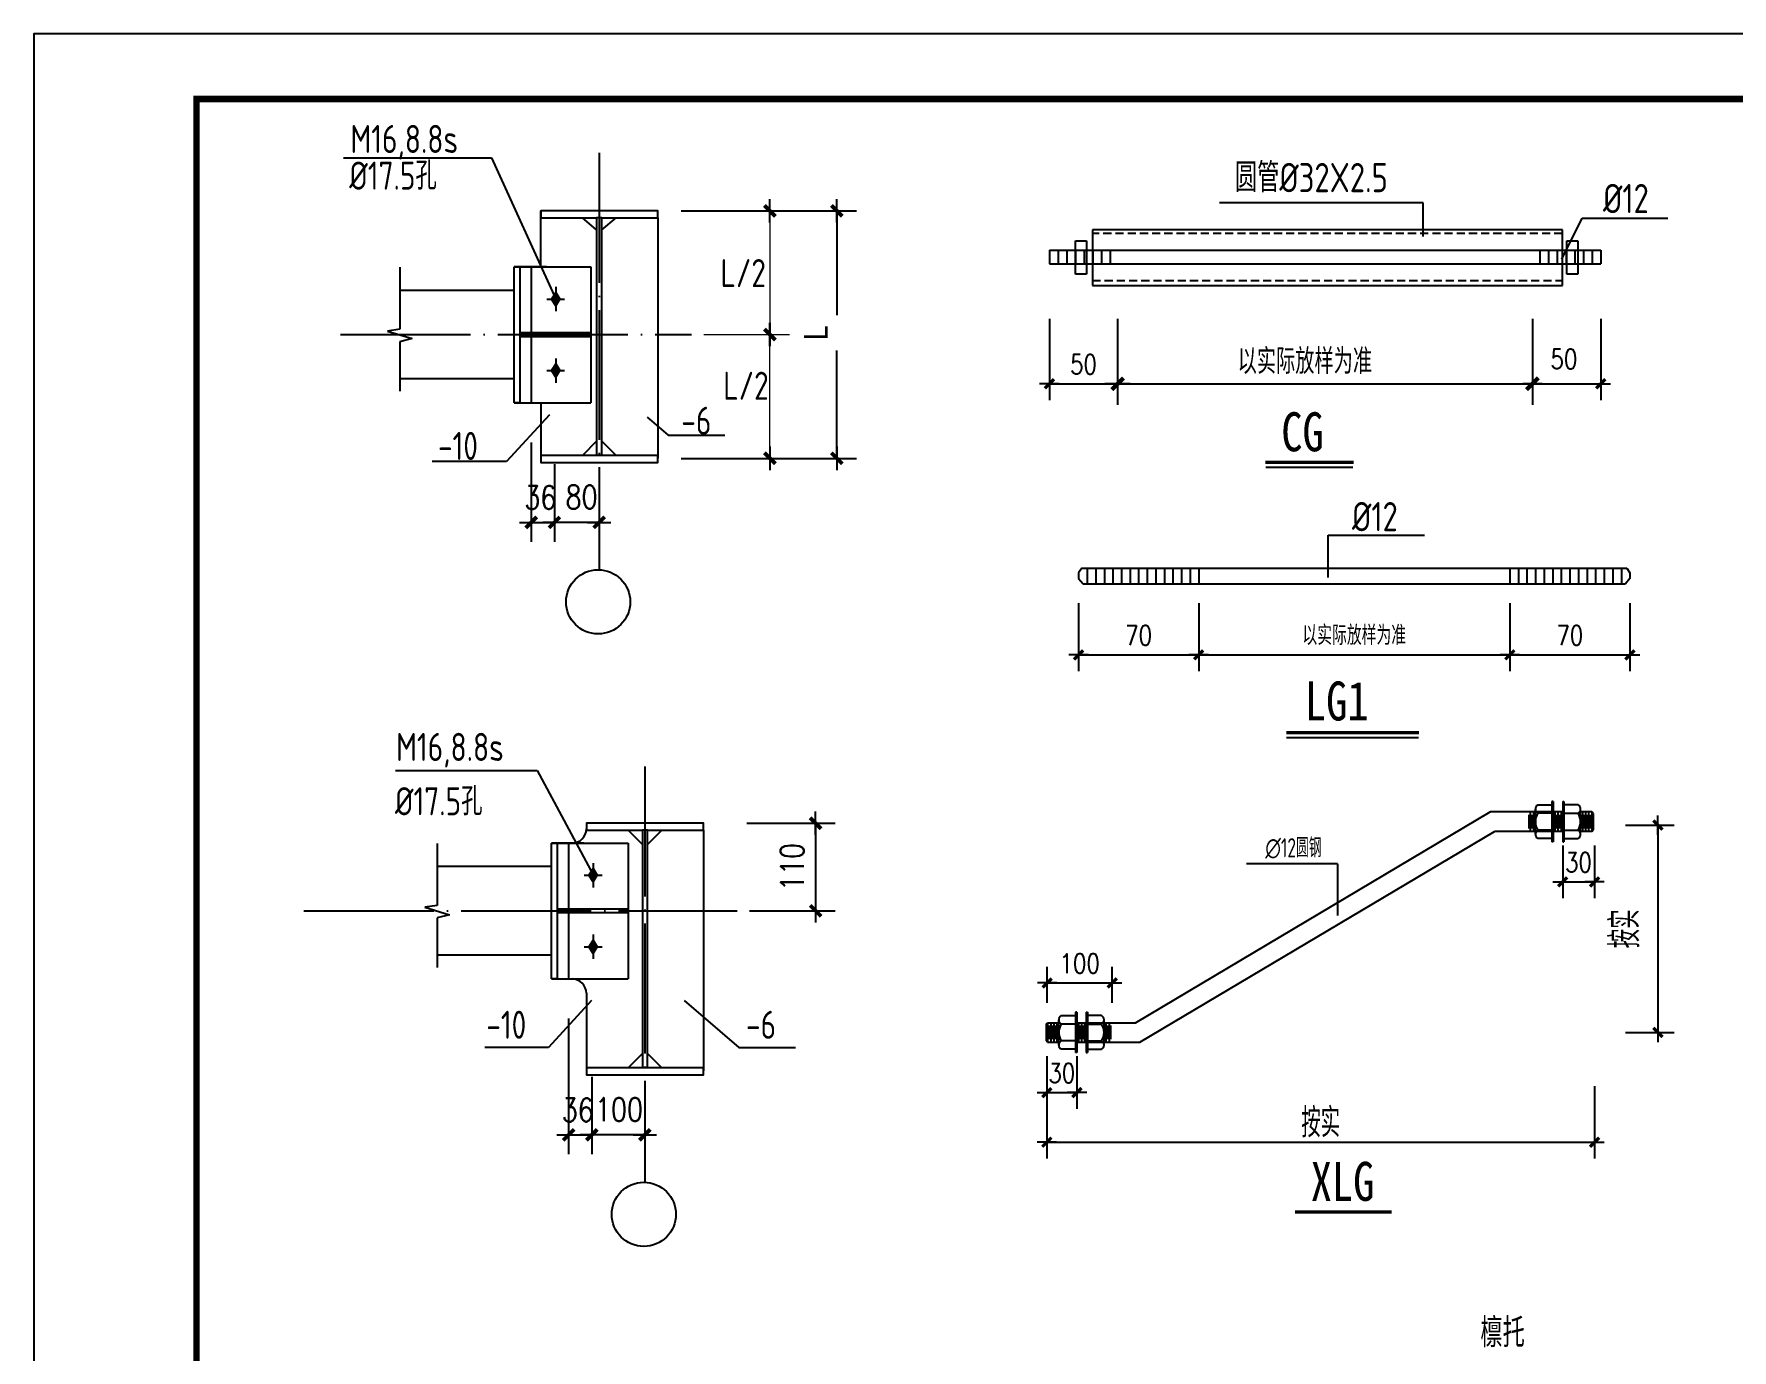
# Model space of a CAD drawing. Extents: x 32461 to 402082, y -617694 to 182569.
# Drawn here: x 74273 to 100400, y -595945 to -575694 of the extents above; entities that cross this region are included whole.
import ezdxf

# ---------------------------------------------------------------- set-up
doc = ezdxf.new("R2010")
doc.units = 0
doc.header["$LTSCALE"] = 1000
doc.header["$MEASUREMENT"] = 0
doc.linetypes.add('DOTE', pattern=[2.42, 2, -0.2, 0.02, -0.2])
doc.linetypes.add('HIDDEN2', pattern=[0.1875, 0.125, -0.0625])
doc.layers.get('0').update_dxf_attribs({"linetype": 'CONTINUOUS'})
doc.layers.get('Defpoints').update_dxf_attribs({"linetype": 'CONTINUOUS'})
for name, color, linetype in [('1', 7, 'CONTINUOUS'), ('AXIS', 3, 'CONTINUOUS'), ('DIM1', 3, 'CONTINUOUS'), ('DOTE', 252, 'CONTINUOUS'), ('PUB_DIM', 3, 'CONTINUOUS'), ('PUB_TEXT', 7, 'CONTINUOUS'), ('PUB_TITLE', 4, 'CONTINUOUS'), ('一般文字', 6, 'CONTINUOUS'), ('卫浴', 7, 'CONTINUOUS'), ('文字', 7, 'CONTINUOUS'), ('梁__实线', 4, 'CONTINUOUS')]:
    doc.layers.add(name, color=color, linetype=linetype)
doc.layers.add('系杆支撑', color=2, linetype='CONTINUOUS', lineweight=25)
doc.styles.add('-楷体_GB2312', font='', dxfattribs={"width": 0.8})
doc.styles.add('_HZTXT', font='atssdeng.shx', dxfattribs={"width": 0.8, "bigfont": 'atssdchn.shx'})
doc.styles.add('DIM_FONT', font='SIMPLEX.shx', dxfattribs={"width": 0.8, "bigfont": 'bigfont.shx'})
doc.styles.add('HZTXT', font='tssdeng.shx', dxfattribs={"bigfont": 'tssdchn.shx'})
doc.styles.add('TSSD_REIN', font='atssdeng.shx', dxfattribs={"width": 0.7, "bigfont": 'atssdchn.shx'})
doc.styles.get('-楷体_GB2312').set_extended_font_data('SimSun')
doc.dimstyles.new('DIMN$0', dxfattribs={"dimtxt": 300, "dimasz": 1, "dimexe": 250, "dimexo": 300, "dimgap": 150, "dimtad": 1, "dimdec": 0, "dimdsep": 46, "dimtxsty": 'DIM_FONT', "dimblk": '_DIMX', "dimcen": 2.5, "dimclrt": 7, "dimadec": 0, "dimazin": 0, "dimtfac": 1, "dimtdec": 0, "dimtix": 1, "dimtmove": 2, "dimatfit": 3, "dimldrblk": '_DIMX', "dimfxl": 0, "dimtolj": 1, "dimtzin": 0, "dimarcsym": 0})
doc.dimstyles.new('副本(10)WGH', dxfattribs={"dimscale": 1.2, "dimtxt": 300, "dimasz": 1, "dimexe": 250, "dimexo": 300, "dimgap": 150, "dimtad": 1, "dimdec": 0, "dimlfac": 0.1, "dimzin": 0, "dimdsep": 46, "dimtxsty": 'DIM_FONT', "dimblk1": '_DIMX', "dimblk2": '_DIMX', "dimsah": 1, "dimcen": 0.09, "dimclrd": 3, "dimclre": 3, "dimclrt": 7, "dimadec": 0, "dimazin": 0, "dimtfac": 1, "dimtdec": 0, "dimtix": 1, "dimtmove": 2, "dimatfit": 3, "dimldrblk": '_DIMX', "dimfxl": 0, "dimtolj": 1, "dimtzin": 0, "dimarcsym": 0})

# ---------------------------------------------------------------- blocks, each defined once
blk = doc.blocks.new('_DIMX')
blk.add_line((-150, 0), (150, 0))
at = {"const_width": 50}
blk.add_lwpolyline([(-70, -70), (70, 70)], dxfattribs=at)
blk = doc.blocks.new('*D92')
at = {"layer": 'Defpoints', "color": 0}
for p in [(89858, -591122), (90321, -591122), (90321, -591984)]:
    blk.add_point(p, dxfattribs=at)
at = {"layer": 'PUB_DIM', "color": 0, "lineweight": -2}
for p, q in [((89858, -591422), (89858, -592234)), ((90321, -591422), (90321, -592234)), ((89857, -591984), (89856, -591984)), ((89858, -591984), (90321, -591984)), ((90322, -591984), (90323, -591984))]:
    blk.add_line(p, q, dxfattribs=at)
blk.add_blockref('_DIMX', (89858, -591984), dxfattribs=at)
at = {"layer": 'PUB_DIM', "color": 0, "lineweight": -2, "rotation": 180}
blk.add_blockref('_DIMX', (90321, -591984), dxfattribs=at)
at = {"layer": 'PUB_DIM', "color": 7, "insert": (90089, -591684), "char_height": 300, "attachment_point": 5, "style": 'DIM_FONT'}
blk.add_mtext('\\A1;30', dxfattribs=at)
blk = doc.blocks.new('*D93')
at = {"layer": 'Defpoints', "color": 0}
for p in [(97795, -587879), (98285, -587879), (98285, -588741)]:
    blk.add_point(p, dxfattribs=at)
at = {"layer": 'PUB_DIM', "color": 0, "lineweight": -2}
for p, q in [((97795, -588179), (97795, -588991)), ((98285, -588179), (98285, -588991)), ((97794, -588741), (97793, -588741)), ((97795, -588741), (98285, -588741)), ((98286, -588741), (98287, -588741))]:
    blk.add_line(p, q, dxfattribs=at)
blk.add_blockref('_DIMX', (97795, -588741), dxfattribs=at)
at = {"layer": 'PUB_DIM', "color": 0, "lineweight": -2, "rotation": 180}
blk.add_blockref('_DIMX', (98285, -588741), dxfattribs=at)
at = {"layer": 'PUB_DIM', "color": 7, "insert": (98040, -588441), "char_height": 300, "attachment_point": 5, "style": 'DIM_FONT'}
blk.add_mtext('\\A1;30', dxfattribs=at)
blk = doc.blocks.new('*D109')
at = {"layer": 'Defpoints', "color": 0}
for p in [(84884, -587839), (84923, -589186), (86300, -589186)]:
    blk.add_point(p, dxfattribs=at)
at = {"layer": 'PUB_DIM', "color": 3, "lineweight": -2}
for p, q in [((85244, -587839), (86600, -587839)), ((86300, -587841), (86300, -589185)), ((85283, -589186), (86600, -589186))]:
    blk.add_line(p, q, dxfattribs=at)
at = {"layer": 'PUB_DIM', "color": 3, "lineweight": -2, "xscale": 1.2, "yscale": 1.2, "zscale": 1.2}
for p, rotation in [((86300, -587839), 90), ((86300, -589186), 270)]:
    blk.add_blockref('_DIMX', p, dxfattribs=dict(at, rotation=rotation))
at = {"layer": 'PUB_DIM', "color": 7, "lineweight": 20, "insert": (85940, -588513), "char_height": 360, "attachment_point": 5, "rotation": 90, "style": 'DIM_FONT'}
blk.add_mtext('\\A1;110', dxfattribs=at)
blk = doc.blocks.new('*D110')
at = {"layer": 'Defpoints', "color": 0}
for p in [(82857, -591735), (83673, -591527), (82857, -592633)]:
    blk.add_point(p, dxfattribs=at)
at = {"layer": 'PUB_DIM', "color": 3, "lineweight": -2}
for p, q in [((83673, -591887), (83673, -592933)), ((82857, -592095), (82857, -592933)), ((83672, -592633), (82858, -592633))]:
    blk.add_line(p, q, dxfattribs=at)
at = {"layer": 'PUB_DIM', "color": 3, "lineweight": -2, "xscale": 1.2, "yscale": 1.2, "zscale": 1.2, "rotation": 180}
blk.add_blockref('_DIMX', (82857, -592633), dxfattribs=at)
at = {"layer": 'PUB_DIM', "color": 3, "lineweight": -2, "xscale": 1.2, "yscale": 1.2, "zscale": 1.2}
blk.add_blockref('_DIMX', (83673, -592633), dxfattribs=at)
at = {"layer": 'PUB_DIM', "color": 7, "lineweight": 20, "insert": (83274, -592243), "char_height": 360, "attachment_point": 5, "style": 'DIM_FONT'}
blk.add_mtext('\\A1;100', dxfattribs=at)
blk = doc.blocks.new('*D111')
at = {"layer": 'Defpoints', "color": 0}
for p in [(82500, -590485), (82857, -591379), (82857, -592633)]:
    blk.add_point(p, dxfattribs=at)
at = {"layer": 'PUB_DIM', "color": 3, "lineweight": -2}
for p, q in [((82500, -590845), (82500, -592933)), ((82857, -591739), (82857, -592933)), ((82498, -592633), (82497, -592633)), ((82500, -592633), (82857, -592633)), ((82858, -592633), (82859, -592633))]:
    blk.add_line(p, q, dxfattribs=at)
at = {"layer": 'PUB_DIM', "color": 3, "lineweight": -2, "xscale": 1.2, "yscale": 1.2, "zscale": 1.2}
blk.add_blockref('_DIMX', (82500, -592633), dxfattribs=at)
at = {"layer": 'PUB_DIM', "color": 3, "lineweight": -2, "xscale": 1.2, "yscale": 1.2, "zscale": 1.2, "rotation": 180}
blk.add_blockref('_DIMX', (82857, -592633), dxfattribs=at)
at = {"layer": 'PUB_DIM', "color": 7, "lineweight": 20, "insert": (82640, -592251), "char_height": 360, "attachment_point": 5, "style": 'DIM_FONT'}
blk.add_mtext('\\A1;36', dxfattribs=at)
blk = doc.blocks.new('*D112')
at = {"layer": 'Defpoints', "color": 0}
for p in [(81924, -581618), (82281, -581955), (82281, -583209)]:
    blk.add_point(p, dxfattribs=at)
at = {"layer": 'PUB_DIM', "color": 3, "lineweight": -2}
for p, q in [((81924, -581978), (81924, -583509)), ((82281, -582315), (82281, -583509)), ((81923, -583209), (81922, -583209)), ((81924, -583209), (82281, -583209)), ((82282, -583209), (82284, -583209))]:
    blk.add_line(p, q, dxfattribs=at)
at = {"layer": 'PUB_DIM', "color": 3, "lineweight": -2, "xscale": 1.2, "yscale": 1.2, "zscale": 1.2}
blk.add_blockref('_DIMX', (81924, -583209), dxfattribs=at)
at = {"layer": 'PUB_DIM', "color": 3, "lineweight": -2, "xscale": 1.2, "yscale": 1.2, "zscale": 1.2, "rotation": 180}
blk.add_blockref('_DIMX', (82281, -583209), dxfattribs=at)
at = {"layer": 'PUB_DIM', "color": 7, "lineweight": 20, "insert": (82065, -582827), "char_height": 360, "attachment_point": 5, "style": 'DIM_FONT'}
blk.add_mtext('\\A1;36', dxfattribs=at)
blk = doc.blocks.new('*D113')
at = {"layer": 'Defpoints', "color": 0}
for p in [(82281, -582312), (82970, -582288), (82281, -583209)]:
    blk.add_point(p, dxfattribs=at)
at = {"layer": 'PUB_DIM', "color": 3, "lineweight": -2}
for p, q in [((82281, -582672), (82281, -583509)), ((82970, -582648), (82970, -583509)), ((82969, -583209), (82282, -583209))]:
    blk.add_line(p, q, dxfattribs=at)
at = {"layer": 'PUB_DIM', "color": 3, "lineweight": -2, "xscale": 1.2, "yscale": 1.2, "zscale": 1.2, "rotation": 180}
blk.add_blockref('_DIMX', (82281, -583209), dxfattribs=at)
at = {"layer": 'PUB_DIM', "color": 3, "lineweight": -2, "xscale": 1.2, "yscale": 1.2, "zscale": 1.2}
blk.add_blockref('_DIMX', (82970, -583209), dxfattribs=at)
at = {"layer": 'PUB_DIM', "color": 7, "lineweight": 20, "insert": (82699, -582819), "char_height": 360, "attachment_point": 5, "style": 'DIM_FONT'}
blk.add_mtext('\\A1;80', dxfattribs=at)
blk = doc.blocks.new('*D132')
at = {"layer": 'Defpoints', "color": 0}
for p in [(83870, -578415), (83870, -582224), (86627, -582224)]:
    blk.add_point(p, dxfattribs=at)
at = {"layer": '卫浴', "color": 3, "lineweight": -2}
for p, q in [((84230, -578415), (86927, -578415)), ((86627, -578417), (86627, -580022)), ((86627, -582222), (86627, -580562)), ((84230, -582224), (86927, -582224))]:
    blk.add_line(p, q, dxfattribs=at)
at = {"layer": '卫浴', "color": 3, "lineweight": -2, "xscale": 1.2, "yscale": 1.2, "zscale": 1.2}
for p, rotation in [((86627, -578415), 90), ((86627, -582224), 270)]:
    blk.add_blockref('_DIMX', p, dxfattribs=dict(at, rotation=rotation))
at = {"layer": '卫浴', "color": 7, "lineweight": 25, "insert": (86303, -580292), "char_height": 360, "attachment_point": 5, "rotation": 90, "style": 'DIM_FONT'}
blk.add_mtext('\\A1;{\\fArial|b0|i0|c0|p32;L}', dxfattribs=at)

msp = doc.modelspace()

# ---------------------------------------------------------------- hatches: boundary and pattern name
at = {"layer": '系杆支撑'}
h = msp.add_hatch(color=256, dxfattribs=at)
h.paths.add_polyline_path([(82300.3, -579670.4), (82237.1, -579773.2), (82300.3, -579773.2)])
h.paths.add_polyline_path([(82326.3, -579712.5), (82300.3, -579670.4), (82300.3, -579768.4)])
h.paths.add_polyline_path([(82326.3, -579712.5), (82300.3, -579768.4), (82300.3, -579773.2), (82363.6, -579773.2)])
h.paths.add_polyline_path([(82363.6, -579773.2), (82300.3, -579773.2), (82300.3, -579876)])
h.paths.add_polyline_path([(82300.3, -579773.2), (82237.1, -579773.2), (82300.3, -579876)])
h = msp.add_hatch(color=256, dxfattribs=at)
h.paths.add_polyline_path([(82300.3, -580770.5), (82237.1, -580873.3), (82300.3, -580873.3)])
h.paths.add_polyline_path([(82326.3, -580812.6), (82300.3, -580770.5), (82300.3, -580868.5)])
h.paths.add_polyline_path([(82326.3, -580812.6), (82300.3, -580868.5), (82300.3, -580873.3), (82363.6, -580873.3)])
h.paths.add_polyline_path([(82363.6, -580873.3), (82300.3, -580873.3), (82300.3, -580976.1)])
h.paths.add_polyline_path([(82300.3, -580873.3), (82237.1, -580873.3), (82300.3, -580976.1)])
h = msp.add_hatch(color=256, dxfattribs=at)
h.paths.add_polyline_path([(82875.7, -588536.7), (82812.4, -588639.6), (82875.7, -588639.6)])
h.paths.add_polyline_path([(82901.6, -588578.9), (82875.7, -588536.7), (82875.7, -588634.8)])
h.paths.add_polyline_path([(82901.6, -588578.9), (82875.7, -588634.8), (82875.7, -588639.6), (82938.9, -588639.6)])
h.paths.add_polyline_path([(82938.9, -588639.6), (82875.7, -588639.6), (82875.7, -588742.4)])
h.paths.add_polyline_path([(82875.7, -588639.6), (82812.4, -588639.6), (82875.7, -588742.4)])
h = msp.add_hatch(color=256, dxfattribs=at)
h.paths.add_polyline_path([(82875.7, -589636.9), (82812.4, -589739.7), (82875.7, -589739.7)])
h.paths.add_polyline_path([(82901.6, -589679), (82875.7, -589636.9), (82875.7, -589734.9)])
h.paths.add_polyline_path([(82901.6, -589679), (82875.7, -589734.9), (82875.7, -589739.7), (82938.9, -589739.7)])
h.paths.add_polyline_path([(82938.9, -589739.7), (82875.7, -589739.7), (82875.7, -589842.5)])
h.paths.add_polyline_path([(82875.7, -589739.7), (82812.4, -589739.7), (82875.7, -589842.5)])

# ---------------------------------------------------------------- linework, layer by layer
for p, q in [((79034.2, -577601.3), (81315, -577601.3)), ((81315, -577601.3), (82300.3, -579773.2)), ((82069.9, -579278.1), (82069.9, -578415.5)), ((82069.9, -578523.5), (82069.9, -578500.5)), ((82931, -578708), (82711, -578523.5)), ((83009, -578523.5), (82931, -578523.5)), ((83009, -578708), (83229.1, -578523.5)), ((83870.1, -578523.5), (83870.1, -582223.5)), ((82206.1, -581552.7), (81543.8, -582274.1)), ((82069.9, -581368.4), (82069.9, -582223.5)), ((83708, -581589.1), (84030.1, -581864.9)), ((82931, -581960.3), (82711, -582180.3)), ((83009, -581960.3), (83229.1, -582180.3)), ((84030.1, -581864.9), (84901, -581864.9)), ((81543.8, -582274.1), (80401.6, -582274.1)), ((83009, -582180.3), (82931, -582180.3)), ((94565.3, -582362.4), (93225.8, -582362.4)), ((90396.2, -583912.8), (98779.1, -583912.8)), ((90415, -584152.9), (98760.4, -584152.9)), ((95334.4, -586522.3), (93546, -586522.3)), ((95574.3, -586522.3), (93786, -586522.3)), ((79834.3, -587025.2), (82017.9, -587025.2)), ((82017.9, -587025.2), (82875.7, -588632.3)), ((82772.9, -587947.4), (82772.9, -587924.4)), ((83634, -588167.4), (83414, -587947.4)), ((83712, -587947.4), (83634, -587947.4)), ((83712, -588167.4), (83932, -587947.4)), ((84573.1, -587947.4), (84573.1, -591647.4)), ((82772.9, -590454.8), (82772.9, -591647.4)), ((82853, -590568.6), (82190.7, -591290)), ((84276.2, -590568.6), (85118.5, -591290)), ((82190.7, -591290), (81212.7, -591290)), ((83634, -591384.2), (83414, -591604.2)), ((83712, -591384.2), (83932, -591604.2)), ((85118.5, -591290), (85989.4, -591290)), ((83712, -591604.2), (83634, -591604.2))]:
    msp.add_line(p, q)
at = {"linetype": 'Continuous'}
for p, q in [((97781.9, -579159), (98092.8, -578530.2)), ((89896.9, -579020.1), (98379.7, -579020.1)), ((89896.9, -579020.1), (89896.9, -579230.1)), ((89896.9, -579230.1), (98379.7, -579230.1)), ((90030.4, -579020.1), (90030.4, -579230.1)), ((90163.9, -579020.1), (90163.9, -579230.1)), ((90297.4, -579020.1), (90297.4, -579230.1)), ((90430.9, -579020.1), (90430.9, -579230.1)), ((90564.4, -579020.1), (90564.4, -579230.1)), ((90697.9, -579020.1), (90697.9, -579230.1)), ((90831.3, -579020.1), (90831.3, -579230.1)), ((97445.2, -579020.1), (97445.2, -579230.1)), ((97578.7, -579020.1), (97578.7, -579230.1)), ((97712.2, -579020.1), (97712.2, -579230.1)), ((97845.7, -579020.1), (97845.7, -579230.1)), ((97979.2, -579020.1), (97979.2, -579230.1)), ((98112.7, -579020.1), (98112.7, -579230.1)), ((98246.2, -579020.1), (98246.2, -579230.1)), ((98379.7, -579020.1), (98379.7, -579230.1))]:
    msp.add_line(p, q, dxfattribs=at)
at = {"color": 3}
for p, q in [((79903.7, -580237.3), (79711.8, -580266.2)), ((79711.8, -580266.2), (80093.8, -580381.1)), ((80093.8, -580381.1), (79903.7, -580430.1)), ((80479.1, -589103.7), (80287.2, -589132.6)), ((80287.2, -589132.6), (80669.2, -589247.5)), ((80669.2, -589247.5), (80479.1, -589296.5))]:
    msp.add_line(p, q, dxfattribs=at)
for points in [[(82931, -582180.3), (82069.9, -582180.3), (82069.9, -582288.3), (83870.1, -582288.3), (83870.1, -582180.3), (83009, -582180.3), (83009, -578523.5), (83870.1, -578523.5), (83870.1, -578415.5), (82069.9, -578415.5), (82069.9, -578523.5), (82931, -578523.5)], [(83634, -591604.2), (82772.9, -591604.2), (82772.9, -591712.2), (84573.1, -591712.2), (84573.1, -591604.2), (83712, -591604.2), (83712, -587947.4), (84573.1, -587947.4), (84573.1, -587839.4), (82772.9, -587839.4), (82772.9, -587947.4), (83634, -587947.4)]]:
    msp.add_lwpolyline(points, close=True)
for centre in [(82953.4, -584432.6), (83656.4, -593856.5)]:
    msp.add_circle(centre, 493.7)
for centre, start, end in [((82552.9, -587924.4), 270, 0), ((82552.9, -590454.8), 0, 90)]:
    msp.add_arc(centre, 220, start, end)
at = {"layer": '1'}
for p, q in [((90396.2, -583912.8), (90346.3, -583987.5)), ((90478.3, -583912.8), (90478.3, -584152.9)), ((90610.3, -583912.8), (90610.3, -584152.9)), ((90742.3, -583912.8), (90742.3, -584152.9)), ((90874.3, -583912.8), (90874.3, -584152.9)), ((91006.3, -583912.8), (91006.3, -584152.9)), ((91138.3, -583912.8), (91138.3, -584152.9)), ((91270.3, -583912.8), (91270.3, -584152.9)), ((91402.3, -583912.8), (91402.3, -584152.9)), ((91534.3, -583912.8), (91534.3, -584152.9)), ((91666.3, -583912.8), (91666.3, -584152.9)), ((91798.3, -583912.8), (91798.3, -584152.9)), ((91930.3, -583912.8), (91930.3, -584152.9)), ((92062.3, -583912.8), (92062.3, -584152.9)), ((92194.3, -583912.8), (92194.3, -584152.9)), ((96981.1, -583912.8), (96981.1, -584152.9)), ((97113.1, -583912.8), (97113.1, -584152.9)), ((97245.1, -583912.8), (97245.1, -584152.9)), ((97377.1, -583912.8), (97377.1, -584152.9)), ((97509.1, -583912.8), (97509.1, -584152.9)), ((97641.1, -583912.8), (97641.1, -584152.9)), ((97773.1, -583912.8), (97773.1, -584152.9)), ((97905.1, -583912.8), (97905.1, -584152.9)), ((98037.1, -583912.8), (98037.1, -584152.9)), ((98169.1, -583912.8), (98169.1, -584152.9)), ((98301.1, -583912.8), (98301.1, -584152.9)), ((98433.1, -583912.8), (98433.1, -584152.9)), ((98565.1, -583912.8), (98565.1, -584152.9)), ((98697.1, -583912.8), (98697.1, -584152.9)), ((98779.1, -583912.8), (98829.1, -583987.5)), ((90346.3, -583987.5), (90346.3, -584073.1)), ((90346.3, -584073.1), (90415, -584152.9)), ((98829.1, -584073.1), (98760.4, -584152.9)), ((98829.1, -583987.5), (98829.1, -584073.1))]:
    msp.add_line(p, q, dxfattribs=at)
at = {"layer": 'AXIS'}
for p, q in [((90946.7, -580165.2), (90946.7, -581400.9)), ((97329.9, -580165.2), (97329.9, -581400.9)), ((94187.6, -583408.5), (95670.3, -583408.5)), ((94187.6, -584056), (94187.6, -583408.5)), ((94331.7, -588465.2), (92927.5, -588465.2)), ((94331.7, -588465.2), (94331.7, -589256.7))]:
    msp.add_line(p, q, dxfattribs=at)
at = {"layer": 'DIM1', "linetype": 'Continuous'}
for p, q in [((95649.1, -578291.3), (92514.9, -578291.3)), ((95649.1, -578811.4), (95649.1, -578291.3)), ((97789.3, -578706), (90559.8, -578706)), ((90559.8, -578706), (90559.8, -579561.9)), ((97789.3, -579561.9), (97789.3, -578706)), ((90296.8, -579389.7), (90296.8, -578875.1)), ((90296.8, -578875.1), (90466.1, -578875.1)), ((90466.1, -578875.1), (90466.1, -579389.7)), ((97856.2, -578875.1), (98025.5, -578875.1)), ((97856.2, -579389.7), (97856.2, -578875.1)), ((98025.5, -578875.1), (98025.5, -579389.7)), ((90466.1, -579389.7), (90296.8, -579389.7)), ((98025.5, -579389.7), (97856.2, -579389.7)), ((90559.8, -579561.9), (97789.3, -579561.9))]:
    msp.add_line(p, q, dxfattribs=at)
at = {"layer": 'DIM1', "linetype": 'HIDDEN2'}
for p, q in [((97789.3, -578766.5), (90559.8, -578766.5)), ((90559.8, -579486.4), (97789.3, -579486.4))]:
    msp.add_line(p, q, dxfattribs=at)
at = {"layer": 'DOTE', "color": 1, "linetype": 'DOTE'}
for p, q in [((82970.3, -577521.3), (82969.9, -583938.8)), ((78989.2, -580319.8), (84390, -580319.5)), ((83673.3, -586963.8), (83672.9, -593362.7)), ((78426.7, -589186.2), (85092.9, -589185.9))]:
    msp.add_line(p, q, dxfattribs=at)
at = {"layer": 'PUB_DIM', "color": 3, "lineweight": 20}
for p, q in [((84541.2, -578415.5), (85896.7, -578415.5)), ((85596.7, -578416.7), (85596.7, -580318.3)), ((84579.7, -580319.5), (85896.7, -580319.5)), ((84579.7, -580319.5), (85896.7, -580319.5)), ((85596.7, -582222.3), (85596.7, -580320.7)), ((84541.2, -582223.5), (85896.7, -582223.5))]:
    msp.add_line(p, q, dxfattribs=at)
at = {"layer": 'PUB_DIM'}
for p, q in [((90947.9, -581076.9), (97328.6, -581076.9)), ((98758.6, -587868), (99509.2, -587868)), ((99259.2, -587869), (99259.2, -591057.6)), ((98758.6, -591058.6), (99509.2, -591058.6)), ((89857.6, -591886.4), (89857.6, -592996.1)), ((98285.3, -591886.4), (98285.3, -592996.1)), ((89858.6, -592746.1), (98284.3, -592746.1))]:
    msp.add_line(p, q, dxfattribs=at)
at = {"layer": 'PUB_TEXT', "linetype": 'Continuous'}
msp.add_line((98092.8, -578530.2), (99414.9, -578530.2), dxfattribs=at)
at = {"layer": 'PUB_TEXT', "const_width": 50}
for points in [[(93221, -582286.4), (94576.6, -582286.4)], [(93541.2, -586446.2), (95345.6, -586446.2)], [(93781.2, -586446.2), (95585.6, -586446.2)], [(93674.5, -593820.7), (95162.8, -593820.7)]]:
    msp.add_lwpolyline(points, dxfattribs=at)
at = {"layer": 'PUB_TITLE'}
msp.add_lwpolyline([(74273.1, -617693.7), (133673.1, -617693.7), (133673.1, -575693.7), (74273.1, -575693.7)], close=True, dxfattribs=at)
at = {"layer": 'PUB_TITLE', "const_width": 100}
msp.add_lwpolyline([(76773.1, -616693.7), (132673.1, -616693.7), (132673.1, -576693.7), (76773.1, -576693.7)], close=True, dxfattribs=at)
at = {"layer": '梁__实线', "linetype": 'Continuous'}
for p, q in [((97412.2, -587555.6), (97629.8, -587555.6)), ((97629.8, -587503.7), (97629.8, -588125.8)), ((97648.7, -587503.7), (97629.8, -587503.7)), ((97648.7, -587503.7), (97648.7, -588125.8)), ((97794.7, -587503.7), (97794.7, -588125.8)), ((97794.7, -587503.7), (97813.6, -587503.7)), ((97813.6, -587503.7), (97813.6, -588125.8)), ((98031.1, -587555.6), (97813.6, -587555.6)), ((97924.7, -587569.3), (97924.7, -587569.3)), ((91219.7, -590907.6), (96677.7, -587665.6)), ((97794.7, -587665.1), (96679.9, -587665.1)), ((97272.8, -587710), (97272.8, -587919.5)), ((97296.4, -587665.1), (97296.4, -587964.4)), ((97320, -587710), (97320, -587919.5)), ((97343.7, -587665.1), (97343.7, -587964.4)), ((97367.3, -587710), (97367.3, -587919.5)), ((97373.8, -588009.2), (97373.8, -587620.4)), ((97629.8, -587685.2), (97412.2, -587685.2)), ((97650.8, -587710), (97650.8, -587919.5)), ((97674.4, -587665.1), (97674.4, -587964.4)), ((97698, -587710), (97698, -587919.5)), ((97721.7, -587665.1), (97721.7, -587964.4)), ((97745.3, -587710), (97745.3, -587919.5)), ((97768.9, -587665.1), (97768.9, -587964.4)), ((97792.5, -587710), (97792.5, -587919.5)), ((97813.6, -587685.2), (98031.1, -587685.2)), ((98069.5, -588009.2), (98069.5, -587620.4)), ((98241.4, -587665.1), (98069.5, -587665.1)), ((98076, -587710), (98076, -587919.5)), ((98099.7, -587665.1), (98099.7, -587964.4)), ((98123.3, -587710), (98123.3, -587919.5)), ((98146.9, -587665.1), (98146.9, -587964.4)), ((98170.5, -587710), (98170.5, -587919.5)), ((98194.2, -587665.1), (98194.2, -587964.4)), ((98217.8, -587710), (98217.8, -587919.5)), ((98241.4, -587665.1), (98241.4, -587964.4)), ((98265, -587688.8), (98241.4, -587665.1)), ((98265, -587688.8), (98265, -587940.8)), ((91289.7, -591206.9), (96747.7, -587964.9)), ((97794.7, -587964.4), (96749.9, -587964.4)), ((97629.8, -587944.4), (97412.2, -587944.4)), ((97629.8, -588074), (97412.2, -588074)), ((97813.6, -587944.4), (98031.1, -587944.4)), ((97813.6, -588074), (98031.1, -588074)), ((98241.4, -587964.4), (98069.5, -587964.4)), ((98241.4, -587964.4), (98265, -587940.8)), ((97648.7, -588125.8), (97629.8, -588125.8)), ((97794.7, -588125.8), (97813.6, -588125.8)), ((89846.4, -590931.7), (89870.1, -590908.1)), ((89846.4, -590931.7), (89846.4, -591183.8)), ((89870.1, -590908.1), (90042, -590908.1)), ((89870.1, -590908.1), (89870.1, -591207.4)), ((89893.7, -590953), (89893.7, -591162.5)), ((89917.3, -590908.1), (89917.3, -591207.4)), ((89940.9, -590953), (89940.9, -591162.5)), ((89964.6, -590908.1), (89964.6, -591207.4)), ((89988.2, -590953), (89988.2, -591162.5)), ((90011.8, -590908.1), (90011.8, -591207.4)), ((90035.4, -590953), (90035.4, -591162.5)), ((90042, -591252.2), (90042, -590863.4)), ((90080.4, -590798.6), (90297.9, -590798.6)), ((90297.9, -590928.2), (90080.4, -590928.2)), ((90316.8, -590746.7), (90297.9, -590746.7)), ((90297.9, -590746.7), (90297.9, -591368.8)), ((90316.8, -590746.7), (90316.8, -591368.8)), ((90316.8, -590908.1), (91217.5, -590908.1)), ((90318.9, -590953), (90318.9, -591162.5)), ((90342.6, -590908.1), (90342.6, -591207.4)), ((90366.2, -590953), (90366.2, -591162.5)), ((90389.8, -590908.1), (90389.8, -591207.4)), ((90413.4, -590953), (90413.4, -591162.5)), ((90437.1, -590908.1), (90437.1, -591207.4)), ((90460.7, -590953), (90460.7, -591162.5)), ((90462.8, -590746.7), (90481.7, -590746.7)), ((90462.8, -590746.7), (90462.8, -591368.8)), ((90481.7, -590746.7), (90481.7, -591368.8)), ((90699.2, -590798.6), (90481.7, -590798.6)), ((90481.7, -590928.2), (90699.2, -590928.2)), ((90737.6, -591252.2), (90737.6, -590863.4)), ((90744.2, -590953), (90744.2, -591162.5)), ((90767.8, -590908.1), (90767.8, -591207.4)), ((90791.4, -590953), (90791.4, -591162.5)), ((90815.1, -590908.1), (90815.1, -591207.4)), ((90838.7, -590953), (90838.7, -591162.5)), ((89870.1, -591207.4), (89846.4, -591183.8)), ((89870.1, -591207.4), (90042, -591207.4)), ((90297.9, -591187.4), (90080.4, -591187.4)), ((90316.8, -591207.4), (91287.5, -591207.4)), ((90481.7, -591187.4), (90699.2, -591187.4)), ((90297.9, -591317), (90080.4, -591317)), ((90316.8, -591368.8), (90297.9, -591368.8)), ((90462.8, -591368.8), (90481.7, -591368.8)), ((90481.7, -591317), (90699.2, -591317))]:
    msp.add_line(p, q, dxfattribs=at)
for centre, radius, start, end in [((97447.7, -587620.4), 73.9, 118.7168, 241.2832), ((97995.6, -587620.4), 73.9, 298.7168, 61.2832), ((96679.9, -587670.1), 5, 90, 115.76794), ((97611.8, -587814.8), 238, 147.00254, 212.99746), ((97831.5, -587814.8), 238, 327.00254, 32.99746), ((96749.9, -587969.4), 5, 90, 115.76794), ((97447.7, -588009.2), 73.9, 118.7168, 241.2832), ((97995.6, -588009.2), 73.9, 298.7168, 61.2832), ((90115.9, -590863.4), 73.9, 118.7168, 241.2832), ((90280, -591057.8), 238, 147.00254, 212.99746), ((90663.7, -590863.4), 73.9, 298.7168, 61.2832), ((90499.6, -591057.8), 238, 327.00254, 32.99746), ((91217.5, -590903.1), 5, 270, 295.76794), ((90115.9, -591252.2), 73.9, 118.7168, 241.2832), ((90663.7, -591252.2), 73.9, 298.7168, 61.2832), ((91287.5, -591202.4), 5, 270, 295.76794)]:
    msp.add_arc(centre, radius, start, end, dxfattribs=at)
at = {"layer": '系杆支撑'}
for p, q in [((79903.7, -579284.5), (79903.7, -580237.3)), ((82160.2, -579278.1), (81662.9, -579278.1)), ((81662.9, -581368.4), (81662.9, -579278.1)), ((81662.9, -579278.1), (81752.9, -579278.1)), ((81752.9, -581368.4), (81752.9, -579278.1)), ((81752.9, -579278.1), (82840.6, -579278.2)), ((81924.2, -579278.1), (81924.2, -581368.4)), ((82840.6, -579278.2), (82840.4, -581368.4)), ((81662.9, -579638.7), (79903.7, -579638.7)), ((82300.3, -579670.4), (82237.1, -579773.2)), ((82300.3, -579585.4), (82300.3, -579960.9)), ((82300.3, -579670.4), (82363.6, -579773.2)), ((82162.2, -579773.2), (82438.5, -579773.2)), ((82300.3, -579876), (82237.1, -579773.2)), ((82300.3, -579876), (82363.6, -579773.2)), ((79903.7, -580430.1), (79903.7, -581190.1)), ((82840.5, -580292.6), (81752.9, -580292.6)), ((81752.9, -580346.6), (82840.5, -580346.7)), ((82300.3, -580770.5), (82237.1, -580873.3)), ((82300.3, -580685.6), (82300.3, -581061)), ((82300.3, -580770.5), (82363.6, -580873.3)), ((81662.9, -581000.5), (79903.6, -581000.5)), ((82162.2, -580873.3), (82438.5, -580873.3)), ((82300.3, -580976.1), (82237.1, -580873.3)), ((82300.3, -580976.1), (82363.6, -580873.3)), ((81662.9, -581368.4), (82160.2, -581368.4)), ((81752.9, -581368.4), (81662.9, -581368.4)), ((81752.9, -581368.4), (82840.4, -581368.4)), ((81752.9, -581368.4), (82840.4, -581368.4)), ((80479.1, -588150.9), (80479.1, -589103.7)), ((82238.2, -588144.5), (82328.3, -588144.5)), ((82238.2, -590234.8), (82238.2, -588144.5)), ((82735.5, -588144.5), (82238.2, -588144.5)), ((82328.3, -588144.5), (83415.9, -588144.5)), ((82328.3, -590234.8), (82328.3, -588144.5)), ((82499.5, -588144.5), (82499.5, -590234.8)), ((83415.9, -588144.5), (83415.8, -590234.8)), ((82238.2, -588505.1), (80479.1, -588505.1)), ((82737.6, -588639.6), (83013.8, -588639.6)), ((82875.7, -588536.7), (82812.4, -588639.6)), ((82875.7, -588742.4), (82812.4, -588639.6)), ((82875.7, -588451.8), (82875.7, -588827.3)), ((82875.7, -588536.7), (82938.9, -588639.6)), ((82875.7, -588742.4), (82938.9, -588639.6)), ((83415.9, -589159), (82328.3, -589159)), ((80479.1, -589296.5), (80479.1, -590056.5)), ((82328.3, -589213), (83415.9, -589213.1)), ((82875.7, -589636.9), (82812.4, -589739.7)), ((82875.7, -589552), (82875.7, -589927.4)), ((82875.7, -589636.9), (82938.9, -589739.7)), ((82238.2, -589866.9), (80478.9, -589866.9)), ((82737.6, -589739.7), (83013.8, -589739.7)), ((82875.7, -589842.5), (82812.4, -589739.7)), ((82875.7, -589842.5), (82938.9, -589739.7)), ((82238.2, -590234.8), (82735.5, -590234.7)), ((82328.3, -590234.8), (82238.2, -590234.8)), ((82328.3, -590234.8), (83415.8, -590234.8)), ((82328.3, -590234.8), (83415.8, -590234.8))]:
    msp.add_line(p, q, dxfattribs=at)

# ---------------------------------------------------------------- block references
at = {"layer": 'AXIS', "xscale": 1.296000000089407, "yscale": 1.295999999972992, "zscale": 1.296, "rotation": 180}
msp.add_blockref('_DIMX', (90946.7, -581076.9), dxfattribs=at)
at = {"layer": 'AXIS', "xscale": 1.296000000089407, "yscale": 1.295999999972992, "zscale": 1.296}
msp.add_blockref('_DIMX', (97329.9, -581076.9), dxfattribs=at)
at = {"layer": 'PUB_DIM', "color": 3, "lineweight": 20, "xscale": 1.199999999953434, "yscale": 1.199999999953434, "zscale": 1.2}
for p, rotation in [((85596.7, -578415.5), 90), ((85596.7, -580319.5), 270), ((85596.7, -580319.5), 90), ((85596.7, -582223.5), 270)]:
    msp.add_blockref('_DIMX', p, dxfattribs=dict(at, rotation=rotation))
at = {"layer": 'PUB_DIM'}
for p, rotation in [((99259.2, -587868), 90), ((99259.2, -591058.6), 270), ((89857.6, -592746.1), 180)]:
    msp.add_blockref('_DIMX', p, dxfattribs=dict(at, rotation=rotation))
msp.add_blockref('_DIMX', (98285.3, -592746.1), dxfattribs=at)

# ---------------------------------------------------------------- texts
at = {"layer": 'PUB_TEXT', "width": 0.8}
for s, height, style, p in [('圆管%%c32X2.5', 450, 'TSSD_REIN', (92751.7, -578128.6)), ('%%c12', 450, 'TSSD_REIN', (98416, -578451.2)), ('以实际放样为准', 388.8, '_HZTXT', (92793.8, -580925)), ('CG', 600, '-楷体_GB2312', (93464.5, -582115)), ('%%C12', 450, 'TSSD_REIN', (94553.8, -583345.7)), ('LG1', 600, '-楷体_GB2312', (93828.1, -586257.4)), ('XLG', 600, '-楷体_GB2312', (93918, -593649.2)), ('檩托', 450, 'TSSD_REIN', (96528.4, -595902.8))]:
    msp.add_text(s, height=height, dxfattribs=dict(at, style=style)).set_placement(p)
at = {"layer": 'PUB_TEXT', "insert": (98749.9, -589463.3), "char_height": 450, "attachment_point": 5, "rotation": 90, "style": 'TSSD_REIN'}
msp.add_mtext('\\A1;按实', dxfattribs=at)
at = {"layer": 'PUB_TEXT', "insert": (94071.5, -592446.1), "char_height": 450, "attachment_point": 5, "style": 'TSSD_REIN'}
msp.add_mtext('\\A1;按实', dxfattribs=at)
at = {"layer": '一般文字', "color": 6, "linetype": 'Continuous', "lineweight": -3, "style": 'HZTXT', "width": 0.8}
for s, p in [('M16,8.8s', (79141.3, -577525.3)), ('%%c17.5孔', (79124.7, -578089.8)), ('L/2', (84835.9, -579589)), ('L/2', (84878.3, -581322.7)), ('-6', (84233.1, -581860.3)), ('-10', (80489.6, -582248.7)), ('M16,8.8s', (79844.3, -586880.6)), ('%%c17.5孔', (79827.7, -587716.2)), ('-10', (81233, -591156.1)), ('-6', (85228.5, -591156.1))]:
    msp.add_text(s, height=432, dxfattribs=at).set_placement(p)
at = {"layer": '文字', "style": 'HZTXT', "width": 0.7}
msp.add_text('∅12圆钢', height=295.27, dxfattribs=at).set_placement((93219.5, -588363.6))

# ---------------------------------------------------------------- dimensions: what is measured, and where the dimension line sits
at = {"layer": 'PUB_DIM'}
for p1, p2, distance, text in [((89896.9, -579776.4), (90946.7, -579776.4), -1300.5, '50'), ((90346.3, -584152.9), (92194.3, -584152.9), -1094.6, '70'), ((96981.1, -584152.9), (98829.1, -584152.9), -1094.6, '70')]:
    msp.add_aligned_dim(p1=p1, p2=p2, distance=distance, text=text, dimstyle='DIMN$0', dxfattribs=at).render()
msp.add_linear_dim(base=(98379.7, -581076.9), p1=(97329.9, -579776.4), p2=(98379.7, -579776.4), angle=0, location=(97814.5, -580696.2), text='50', dimstyle='DIMN$0', dxfattribs=at).render()
at = {"layer": 'PUB_DIM', "lineweight": 20, "ltscale": 100}
for base, p1, p2, picture, middle in [((82281.2, -583209.2), (81924.2, -581618.4), (82281.2, -581955.2), '*D112', (82065.1, -582827.1)), ((82856.5, -592633), (82499.5, -590484.7), (82856.5, -591379.1), '*D111', (82640.4, -592251))]:
    dim = msp.add_linear_dim(base=base, p1=p1, p2=p2, dimstyle='副本(10)WGH', dxfattribs=at)
    dim.commit()
    dim.dimension.update_dxf_attribs({"geometry": picture, "text_midpoint": middle, "dimtype": 160})
for base, p1, p2, text, picture, middle in [((82281.2, -583209.2), (82970, -582288.3), (82281.2, -582311.6), '80', '*D113', (82698.8, -582818.8)), ((82856.5, -592633), (83673, -591526.7), (82856.5, -591735.4), '100', '*D110', (83274.2, -592242.7))]:
    dim = msp.add_linear_dim(base=base, p1=p1, p2=p2, angle=180, text=text, dimstyle='副本(10)WGH', dxfattribs=at)
    dim.commit()
    dim.dimension.update_dxf_attribs({"geometry": picture, "text_midpoint": middle, "dimtype": 160})
at = {"layer": 'PUB_DIM'}
msp.add_aligned_dim(p1=(92194.3, -584152.9), p2=(96981.1, -584152.9), distance=-1094.6, text='以实际放样为准', dimstyle='DIMN$0', override={"dimtxsty": '_HZTXT'}, dxfattribs=at).render()
at = {"layer": 'PUB_DIM', "lineweight": 20, "ltscale": 100}
dim = msp.add_linear_dim(base=(86299.7, -589185.9), p1=(84884.2, -587839.4), p2=(84922.7, -589185.9), angle=90, text='110', dimstyle='副本(10)WGH', dxfattribs=at)
dim.commit()
dim.dimension.update_dxf_attribs({"geometry": '*D109', "text_midpoint": (85939.7, -588512.6)})
at = {"layer": 'PUB_DIM'}
for base, p1, p2, picture, middle in [((98285.3, -588741.2), (97795, -587879), (98285.3, -587879), '*D93', (98040.2, -588441.2)), ((90321.1, -591984.2), (89857.6, -591122), (90321.1, -591122), '*D92', (90089.3, -591684.2))]:
    dim = msp.add_linear_dim(base=base, p1=p1, p2=p2, text='30', dimstyle='DIMN$0', dxfattribs=at)
    dim.commit()
    dim.dimension.update_dxf_attribs({"geometry": picture, "text_midpoint": middle})
msp.add_linear_dim(base=(90863.6, -590296), p1=(89862, -590900.5), p2=(90863.6, -590900.5), text='100', dimstyle='DIMN$0', dxfattribs=at).render()
at = {"layer": '卫浴', "lineweight": 25}
dim = msp.add_linear_dim(base=(86626.8, -582223.5), p1=(83870.1, -578415.5), p2=(83870.1, -582223.5), angle=90, text='{\\fArial|b0|i0|c0|p32;L}', dimstyle='副本(10)WGH', dxfattribs=at)
dim.commit()
dim.dimension.update_dxf_attribs({"geometry": '*D132', "text_midpoint": (86302.8, -580291.7), "dimtype": 160})

doc.saveas('drawing.dxf')
